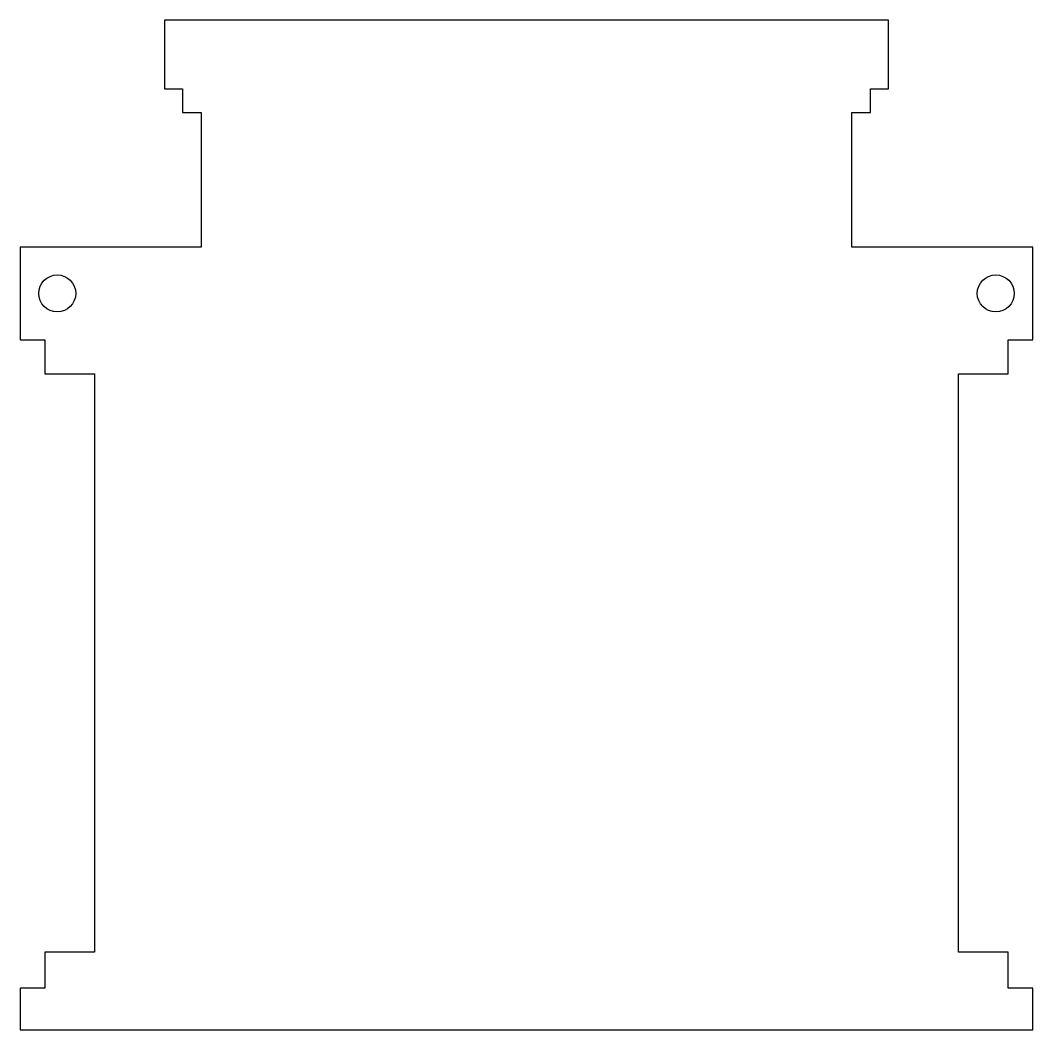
# Model space of a CAD drawing. Header units: millimetres. Extents: x -41 to 41, y -3.4 to 78.4.
import ezdxf

# ---------------------------------------------------------------- set-up
doc = ezdxf.new("R2010")
doc.units = ezdxf.units.MM
doc.layers.get('0').update_dxf_attribs({"linetype": 'CONTINUOUS'})

msp = doc.modelspace()

# ---------------------------------------------------------------- linework, layer by layer
msp.add_lwpolyline([(-41, -3.375), (41, -3.375), (41, 0), (39, 0), (39, 2.92), (35, 2.92), (35, 49.735), (39, 49.735), (39, 52.5), (41, 52.5), (41, 60), (26.343, 60), (26.343, 70.912), (27.85, 70.912), (27.85, 72.82), (29.308, 72.82), (29.308, 78.371), (-29.308, 78.371), (-29.308, 72.82), (-27.85, 72.82), (-27.85, 70.912), (-26.343, 70.912), (-26.343, 60), (-41, 60), (-41, 52.5), (-39, 52.5), (-39, 49.735), (-35, 49.735), (-35, 2.92), (-39, 2.92), (-39, 0), (-41, 0)], close=True)
for centre in [(-38.005, 56.25), (38.005, 56.25)]:
    msp.add_circle(centre, 1.5)

doc.saveas('drawing.dxf')
